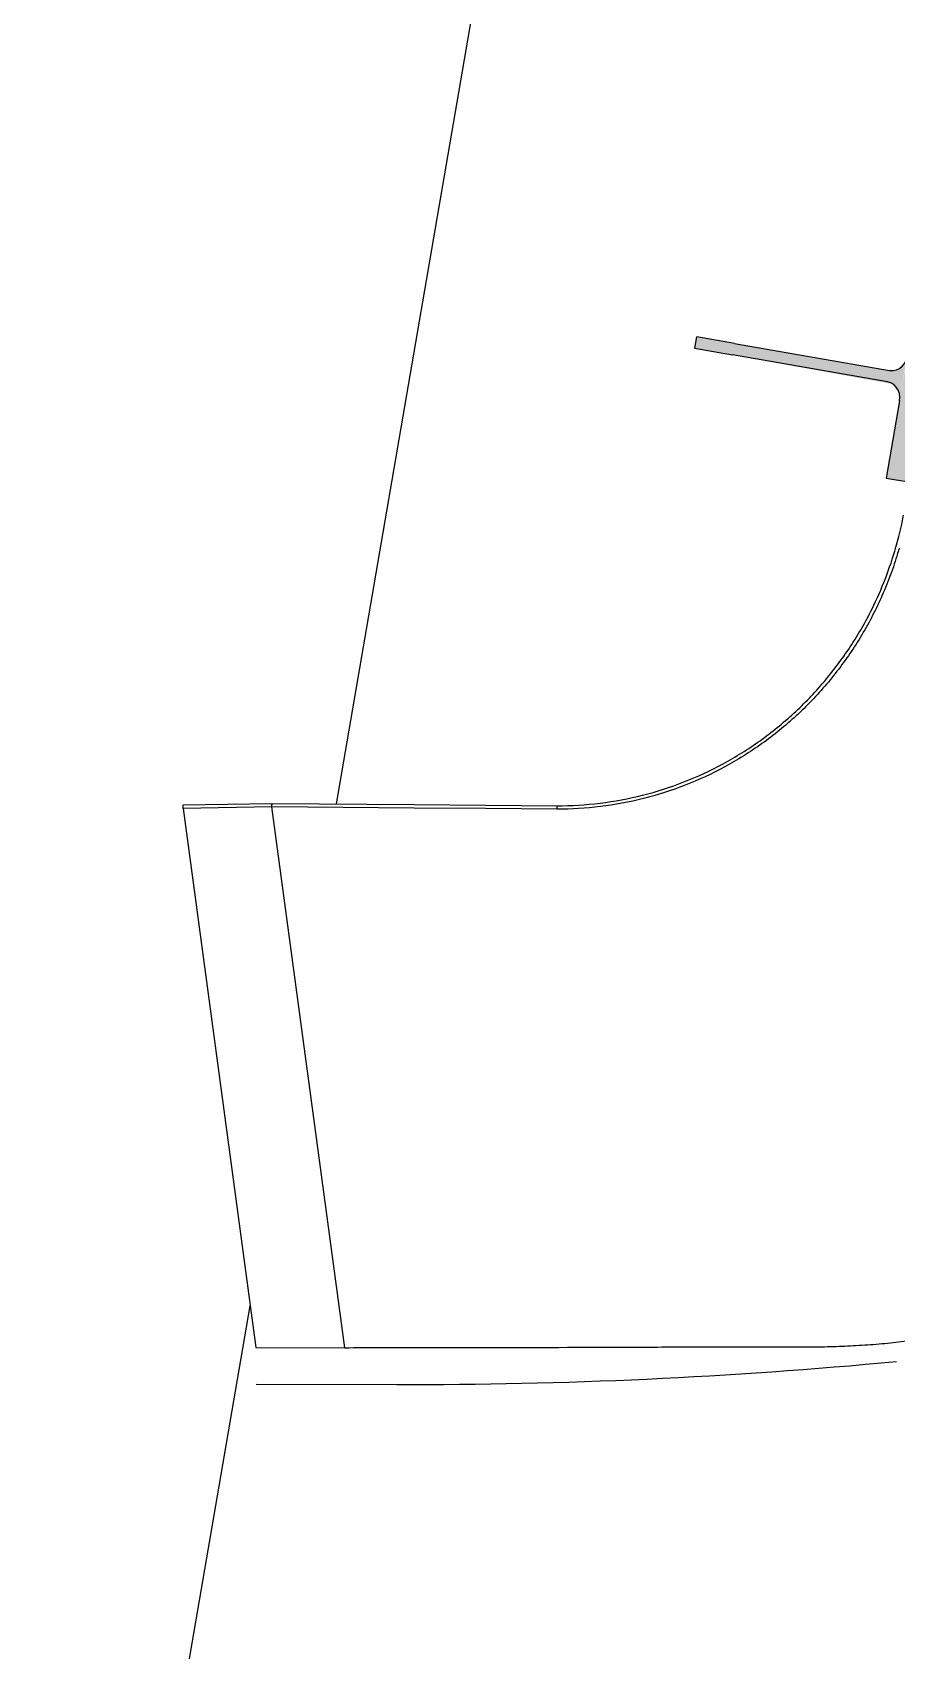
# Model space of a CAD drawing. Header units: metres. Extents: x -1164 to -1017, y 3 to 563.
# Drawn here: x -1074.416 to -1073.678, y 509.264 to 510.645 of the extents above; entities that cross this region are included whole.
import ezdxf

# ---------------------------------------------------------------- set-up
doc = ezdxf.new("R2010")
doc.units = ezdxf.units.M
for name, color, linetype, lineweight in [('A-DETL', 7, 'Continuous', 13), ('A-DETL-GENF', 7, 'Continuous', 9), ('A-GENM', 7, 'Continuous', 35)]:
    doc.layers.add(name, color=color, linetype=linetype, lineweight=lineweight)

# ---------------------------------------------------------------- blocks, each defined once
blk = doc.blocks.new('BR08_GEN_POST_0 - 360UB_BASE-TRANS-5584243-DRG 2873021 - motorway level drainage')
at = {"layer": 'A-GENM', "lineweight": 25, "true_color": 0xcbc2be}
for points in [[(-0.004999999999738908, 0.704684503046398), (0.005000000000284774, 0.7046845030464024), (0.00500000000028474, 0.737352014511428), (-0.004999999999712987, 0.737352014511428), (-0.004999999999712987, 0.7173616539732751)], [(-0.01899999999972715, 0.5576115827279052), (0.01588470692487051, 0.5579326331171326), (0.0102711427742551, 0.5604052506497658), (0.006354874088517272, 0.5649432533395725), (0.005000000000276094, 0.5704166746516167), (0.005000000000284774, 0.7046845030464024), (-0.004999999999738908, 0.704684503046398), (-0.006115260616823327, 0.5655695832747077), (-0.008054359245161772, 0.5624328304253202), (-0.01292562765208577, 0.5588796854777204), (-0.01588470692435077, 0.5579326331171368)], [(-0.08599999999972056, 0.5383093507688803), (0.08600000000028368, 0.5383093507688542), (0.08600000000028366, 0.5576115827278836), (-0.08599999999972922, 0.5576115827279052), (-0.08599999999972059, 0.5383365006666857)]]:
    blk.add_hatch(color=9, dxfattribs=at).paths.add_polyline_path(points)
at = {"layer": 'A-GENM', "color": 254, "lineweight": 25, "true_color": 0xd4d4d4}
for p, q in [((0.005000000000284706, 0.7375901803991923), (-0.004999999999712953, 0.7375901803991923)), ((-0.005000000000010673, 0.7375901803978167), (-0.005000000000011858, 0.7046845030450274)), ((0.00499999999998817, 0.7046845030450274), (0.004999999999989354, 0.7373520145100529)), ((-0.005000000000017475, 0.5704166746502423), (-0.00500000000001223, 0.7046845030450272)), ((0.004999999999987764, 0.7046845030450267), (0.004999999999982536, 0.5704166746502423)), ((-0.019000000000018, 0.5576115827265311), (-0.08600000000001798, 0.5576115827265336)), ((-0.08600000000001798, 0.5576115827265336), (-0.08600000000001873, 0.5383093507675045))]:
    blk.add_line(p, q, dxfattribs=at)
at = {"layer": 'A-GENM', "color": 254, "lineweight": 25, "true_color": 0xd4d4d4, "flags": 128}
for points in [[(-0.01900000000001779, 0.5576115827265306), (-0.01588470692462939, 0.5579326331157615), (-0.01292562765237197, 0.5588796854763493), (-0.01027114277399548, 0.5604052506483873), (-0.008054359245465296, 0.5624328304239441), (-0.006386435849383789, 0.564860753486638), (-0.005351009229472027, 0.5675672736359814), (-0.005000000000017458, 0.5704166746502423)], [(0.004999999999982518, 0.5704166746502418), (0.005351009229436782, 0.567567273635981), (0.006386435849348274, 0.5648607534866373), (0.008054359245429596, 0.5624328304239433), (0.0102711427739597, 0.560405250648386), (0.01292562765233618, 0.5588796854763479), (0.01588470692459365, 0.5579326331157599), (0.01899999999998215, 0.5576115827265288)]]:
    blk.add_lwpolyline(points, dxfattribs=at)
blk = doc.blocks.new('BR08_NORTH_SCREEN_CORNER_2 - BR08_NORTH_SCREEN_CORNER_2-5679875-DRG 2873021 - motorway level drainage')
at = {"layer": 'A-GENM', "color": 254, "lineweight": 25, "true_color": 0xd4d4d4}
for p, q in [((199.3918058131963, 1235.287782129576), (198.9631785888984, 1235.109671600286)), ((199.4124275804901, 1235.214879776033), (199.3918058131963, 1235.287782129576)), ((199.3918087225522, 1235.287782762543), (199.3946789315347, 1235.28852845366)), ((199.3946760827385, 1235.288527590637), (199.4153088124839, 1235.215583599495)), ((198.9825188489635, 1235.036200966318), (199.4124357702713, 1235.214836984823)), ((199.4427139452073, 1235.09715826196), (199.4124363185483, 1235.214837846487)), ((199.4124385858497, 1235.214838365571), (199.415327322242, 1235.215499722716)), ((199.4124386399313, 1235.214838162075), (199.4153059330851, 1235.215582850982)), ((199.415327322242, 1235.215499722716), (199.4456057315727, 1235.097821130139)), ((198.9631785888982, 1235.109671600286), (198.9825188489634, 1235.036200966318)), ((199.4578634088288, 1235.038277120124), (199.4427139452074, 1235.09715826196)), ((199.4456057315728, 1235.097821130139), (199.4607555776027, 1235.038940475643)), ((199.4654381638821, 1235.008836429609), (199.4578634088288, 1235.038277120125)), ((199.4607555776027, 1235.038940475642), (199.4683305284479, 1235.009500040232)), ((199.4730125776793, 1234.979395163157), (199.4654381638822, 1235.008836429609)), ((199.4683305284479, 1235.009500040232), (199.4759054601473, 1234.980059679229)), ((199.4759054601473, 1234.980059679229), (199.4730124892583, 1234.97939552511))]:
    blk.add_line(p, q, dxfattribs=at)
at = {"layer": 'A-GENM', "color": 254, "lineweight": 25, "true_color": 0xd4d4d4, "flags": 128}
blk.add_lwpolyline([(199.7633818109167, 1234.757056744891), (199.7727958295224, 1234.757013571564), (199.7822117892165, 1234.757253069721), (199.7916209387727, 1234.757775119691)], dxfattribs=at)
at = {"layer": 'A-GENM', "color": 254, "lineweight": 25, "true_color": 0xd4d4d4}
for points in [[(198.9825217280348, 1235.036201714312), (198.9850435008617, 1235.02678486426), (198.9900824577685, 1235.007950176452), (199.0001492596425, 1234.970277711844), (199.017754360511, 1234.90434787385), (199.032884687057, 1234.847847323125), (199.0430435381775, 1234.810198612401)], [(199.0430435381774, 1234.810198612401), (199.0443133745223, 1234.80549254707), (199.0468553897249, 1234.796080827516), (199.051941687858, 1234.777258197087), (199.0608316394473, 1234.744315680483), (199.0683734630362, 1234.716058347562), (199.0733132023495, 1234.69719808287)], [(199.0733132023494, 1234.69719808287), (199.0739313037789, 1234.694838584526), (199.0751645858658, 1234.690119206958), (199.0776304497043, 1234.680679952507), (199.0819700475322, 1234.66416752673), (199.0858228092592, 1234.650048162939), (199.0885298806677, 1234.640672924831)]]:
    blk.add_open_spline(points, degree=3, knots=[0, 0, 0, 0, 0.125, 0.25, 0.5, 1, 1, 1, 1], dxfattribs=at)
for points in [[(199.5208731474637, 1234.878852933949), (199.5135205428048, 1234.88890561622), (199.5000907109417, 1234.909922986813), (199.4840167691162, 1234.943682242817), (199.4761742478696, 1234.967352497321), (199.4730125777522, 1234.979395163174)], [(199.4759054601473, 1234.980059679229), (199.4790383403446, 1234.968135754732), (199.4868091829379, 1234.94469847108), (199.5027354308342, 1234.911270342913), (199.5160388434787, 1234.890462803511), (199.5233213821193, 1234.880511355109)], [(199.6023926080227, 1234.802465803554), (199.5918301084514, 1234.809198056664), (199.5715730106903, 1234.823962274682), (199.5442026075763, 1234.849611896459), (199.5282251295572, 1234.868801096945), (199.5208731474638, 1234.878852933948)], [(199.5233213821193, 1234.880511355109), (199.5306034520242, 1234.870560543594), (199.5464283298483, 1234.851564717443), (199.5735391978403, 1234.826172817836), (199.5936008678775, 1234.811560387938), (199.6040610032638, 1234.804897658243)], [(199.7067673465213, 1234.760361531561), (199.6943956572722, 1234.762884226773), (199.6699939077938, 1234.769435427085), (199.6349464413146, 1234.783569794839), (199.6129556402921, 1234.79573316989), (199.6023926080227, 1234.802465803554)], [(199.6040610032638, 1234.804897658243), (199.6145215963412, 1234.798234603774), (199.63629894856, 1234.786197154315), (199.6710093918684, 1234.772209630547), (199.6951740244969, 1234.765729034586), (199.7074253726581, 1234.763234090263)], [(199.7632700062815, 1234.754110485774), (199.7569361320458, 1234.754236062005), (199.7442817748992, 1234.754867901912), (199.7254122801713, 1234.756953554497), (199.7129540834078, 1234.759099984411), (199.7067673465214, 1234.76036153156)], [(199.7074253726583, 1234.763234090263), (199.7258031224229, 1234.759491477439), (199.7445614862093, 1234.757425823225), (199.763381810897, 1234.757056744933)], [(199.0885298806677, 1234.640672924831), (199.0903398071141, 1234.634410359837), (199.0940916339776, 1234.621905121247), (199.1002081055143, 1234.603291816175), (199.1046730409037, 1234.591017542964), (199.1070179587552, 1234.584928190878)], [(199.1070179587534, 1234.584928190878), (199.1156478234147, 1234.562531288951), (199.1355343677969, 1234.518760780184), (199.1727349728303, 1234.456989165108), (199.2021129544882, 1234.418935612384), (199.2178616133148, 1234.40082661419)]]:
    blk.add_open_spline(points, degree=3, dxfattribs=at)

msp = doc.modelspace()

# ---------------------------------------------------------------- linework, layer by layer
at = {"layer": 'A-DETL', "color": 253, "lineweight": 25, "true_color": 0xa3a3a3}
msp.add_line((-1074.225031826485, 509.4913337560197), (-1074.105032248745, 509.4910154133202), dxfattribs=at)
msp.add_arc((-1074.093389383099, 513.8798044872896), 4.388804517418233, 269.8480023790637, 275.4249293521659, dxfattribs=at)
at = {"layer": 'A-DETL-GENF', "color": 161, "lineweight": 25, "true_color": 0xa3a3ff}
for p, q in [((-1074.156554630781, 509.9863046696651), (-1068.412164409183, 543.3884540022003)), ((-1074.416058288203, 508.4773577522075), (-1074.230189785402, 509.5581352146186))]:
    msp.add_line(p, q, dxfattribs=at)

# ---------------------------------------------------------------- block references
at = {"layer": 'A-GENM', "color": 254, "lineweight": 25, "true_color": 0xd4d4d4}
for name, p, rotation in [('BR08_NORTH_SCREEN_CORNER_2 - BR08_NORTH_SCREEN_CORNER_2-5679875-DRG 2873021 - motorway level drainage', (68.34582455960665, -3.602276537540617e-10), 75.11694444444437), ('BR08_GEN_POST_0 - 360UB_BASE-TRANS-5584243-DRG 2873021 - motorway level drainage', (-1073.123340884217, 510.2534360263753), 80.11694433938372)]:
    msp.add_blockref(name, p, dxfattribs=dict(at, rotation=rotation))

doc.saveas('drawing.dxf')
